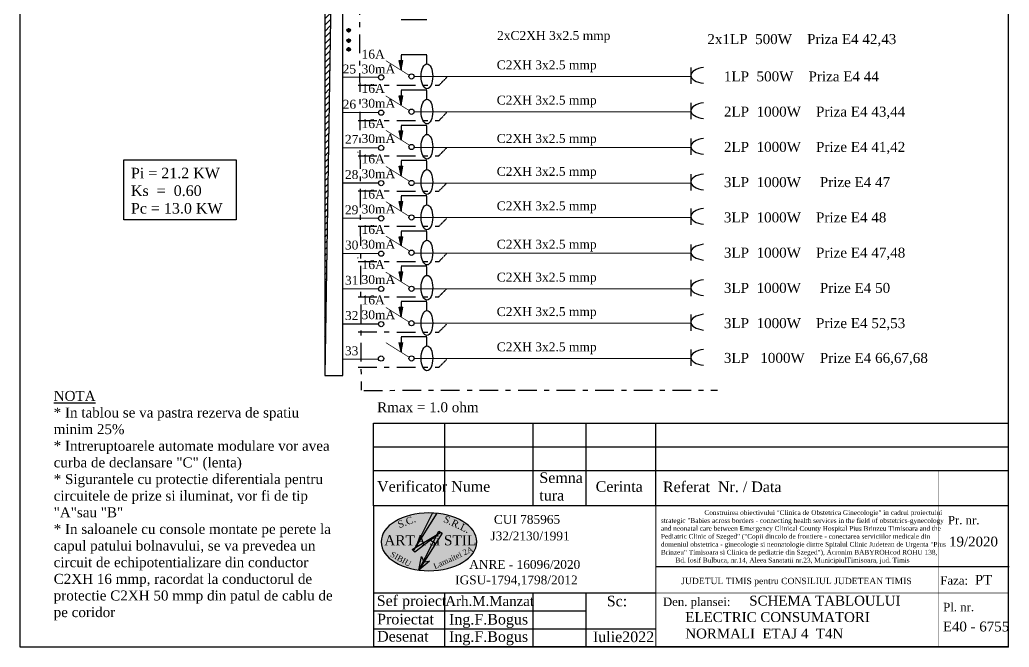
# Model space of a CAD drawing. Header units: inches. Extents: x -369701 to 85886, y 28217 to 66726.
# Drawn here: x 32363 to 46387, y 28218 to 37118 of the extents above; entities that cross this region are included whole.
import ezdxf

# ---------------------------------------------------------------- set-up
doc = ezdxf.new("R2010")
doc.units = ezdxf.units.IN
doc.header["$MEASUREMENT"] = 0
doc.linetypes.add('DOUBLE_DASHED', pattern=[1.093611, 0.529167, -0.211667, 0.141111, -0.211667])
doc.layers.add('Circuite', color=7, linetype='Continuous', lineweight=25)
for name, color, linetype in [('circuite din UPS', 5, 'Continuous'), ('circuite iluminat normal', 7, 'Continuous'), ('ELECTRICAL', 7, 'Continuous'), ('Texte', 7, 'Continuous')]:
    doc.layers.add(name, color=color, linetype=linetype)
doc.styles.get("Standard").update_dxf_attribs({"font": 'arial.ttf'})

msp = doc.modelspace()

# ---------------------------------------------------------------- hatches: boundary and pattern name
at = {"layer": 'Circuite'}
h = msp.add_hatch(dxfattribs=at)
h.set_pattern_fill('ANSI31', color=256, scale=500, style=0)
h.set_pattern_definition([(45, (-1698837.63, -1007902.38), (-44.1941738, 44.1941738), [])])
h.paths.add_polyline_path([(36685, 40165), (36814, 40165), (36941, 48165), (36685, 48165)])
h.paths.add_polyline_path([(36814, 40165), (36685, 40165), (36685, 32071)])
at = {"layer": 'Circuite', "linetype": 'Continuous'}
h = msp.add_hatch(color=256, dxfattribs=at)
h.paths.add_polyline_path([(37768, 36411), (37768, 36541), (37742, 36541)])
h.paths.add_polyline_path([(37794, 36541), (37768, 36541), (37768, 36411)])
h = msp.add_hatch(color=256, dxfattribs=at)
h.paths.add_polyline_path([(37768, 36411), (37768, 36541), (37742, 36541)])
h.paths.add_polyline_path([(37794, 36541), (37768, 36541), (37768, 36411)])
h = msp.add_hatch(color=256, dxfattribs=at)
h.paths.add_polyline_path([(37768, 35911), (37768, 36041), (37742, 36041)])
h.paths.add_polyline_path([(37794, 36041), (37768, 36041), (37768, 35911)])
h = msp.add_hatch(color=256, dxfattribs=at)
h.paths.add_polyline_path([(37768, 35911), (37768, 36041), (37742, 36041)])
h.paths.add_polyline_path([(37794, 36041), (37768, 36041), (37768, 35911)])
h = msp.add_hatch(color=256, dxfattribs=at)
h.paths.add_polyline_path([(37768, 35411), (37768, 35541), (37742, 35541)])
h.paths.add_polyline_path([(37794, 35541), (37768, 35541), (37768, 35411)])
h = msp.add_hatch(color=256, dxfattribs=at)
h.paths.add_polyline_path([(37768, 35411), (37768, 35541), (37742, 35541)])
h.paths.add_polyline_path([(37794, 35541), (37768, 35541), (37768, 35411)])
h = msp.add_hatch(color=256, dxfattribs=at)
h.paths.add_polyline_path([(37768, 34911), (37768, 35041), (37742, 35041)])
h.paths.add_polyline_path([(37794, 35041), (37768, 35041), (37768, 34911)])
h = msp.add_hatch(color=256, dxfattribs=at)
h.paths.add_polyline_path([(37768, 34911), (37768, 35041), (37742, 35041)])
h.paths.add_polyline_path([(37794, 35041), (37768, 35041), (37768, 34911)])
h = msp.add_hatch(color=256, dxfattribs=at)
h.paths.add_polyline_path([(37768, 34411), (37768, 34541), (37742, 34541)])
h.paths.add_polyline_path([(37794, 34541), (37768, 34541), (37768, 34411)])
h = msp.add_hatch(color=256, dxfattribs=at)
h.paths.add_polyline_path([(37768, 34411), (37768, 34541), (37742, 34541)])
h.paths.add_polyline_path([(37794, 34541), (37768, 34541), (37768, 34411)])
h = msp.add_hatch(color=256, dxfattribs=at)
h.paths.add_polyline_path([(37768, 33911), (37768, 34041), (37742, 34041)])
h.paths.add_polyline_path([(37794, 34041), (37768, 34041), (37768, 33911)])
h = msp.add_hatch(color=256, dxfattribs=at)
h.paths.add_polyline_path([(37768, 33911), (37768, 34041), (37742, 34041)])
h.paths.add_polyline_path([(37794, 34041), (37768, 34041), (37768, 33911)])
h = msp.add_hatch(color=256, dxfattribs=at)
h.paths.add_polyline_path([(37768, 33411), (37768, 33541), (37742, 33541)])
h.paths.add_polyline_path([(37794, 33541), (37768, 33541), (37768, 33411)])
h = msp.add_hatch(color=256, dxfattribs=at)
h.paths.add_polyline_path([(37768, 33411), (37768, 33541), (37742, 33541)])
h.paths.add_polyline_path([(37794, 33541), (37768, 33541), (37768, 33411)])
h = msp.add_hatch(color=256, dxfattribs=at)
h.paths.add_polyline_path([(37768, 32911), (37768, 33041), (37742, 33041)])
h.paths.add_polyline_path([(37794, 33041), (37768, 33041), (37768, 32911)])
h = msp.add_hatch(color=256, dxfattribs=at)
h.paths.add_polyline_path([(37768, 32911), (37768, 33041), (37742, 33041)])
h.paths.add_polyline_path([(37794, 33041), (37768, 33041), (37768, 32911)])
h = msp.add_hatch(color=256, dxfattribs=at)
h.paths.add_polyline_path([(37768, 32411), (37768, 32541), (37742, 32541)])
h.paths.add_polyline_path([(37794, 32541), (37768, 32541), (37768, 32411)])
at = {"layer": 'circuite iluminat normal'}
h = msp.add_hatch(color=256, dxfattribs=at)
h.paths.add_polyline_path([(37016, 36945, 0.528515), (37048, 36971), (37022, 36959)])
h.paths.add_polyline_path([(37016, 36945), (37022, 36959), (37006, 36952, 0.127588)])
h.paths.add_polyline_path([(37006, 36952), (37048, 36971, 0.086363), (37046, 36979, 0.099878), (37041, 36987), (36999, 36969, 0.099878), (37001, 36959, 0.086363)])
h.paths.add_polyline_path([(36999, 36969), (37041, 36987, 0.664213)])
h = msp.add_hatch(color=256, dxfattribs=at)
h.paths.add_polyline_path([(37018, 36945, 0.528515), (37050, 36971), (37023, 36959)])
h.paths.add_polyline_path([(37018, 36945), (37023, 36959), (37008, 36952, 0.127588)])
h.paths.add_polyline_path([(37008, 36952), (37050, 36971, 0.086363), (37048, 36979, 0.099878), (37043, 36987), (37001, 36969, 0.099878), (37003, 36959, 0.086363)])
h.paths.add_polyline_path([(37001, 36969), (37043, 36987, 0.664213)])
h = msp.add_hatch(color=256, dxfattribs=at)
h.paths.add_polyline_path([(37016, 36799, 0.528515), (37048, 36824), (37022, 36812)])
h.paths.add_polyline_path([(37016, 36799), (37022, 36812), (37006, 36805, 0.127588)])
h.paths.add_polyline_path([(37006, 36805), (37048, 36824, 0.086363), (37046, 36832, 0.099878), (37041, 36840), (36999, 36822, 0.099878), (37001, 36812, 0.086363)])
h.paths.add_polyline_path([(36999, 36822), (37041, 36840, 0.664213)])
h = msp.add_hatch(color=256, dxfattribs=at)
h.paths.add_polyline_path([(37018, 36799, 0.528515), (37050, 36824), (37023, 36812)])
h.paths.add_polyline_path([(37018, 36799), (37023, 36812), (37008, 36805, 0.127588)])
h.paths.add_polyline_path([(37008, 36805), (37050, 36824, 0.086363), (37048, 36832, 0.099878), (37043, 36840), (37001, 36822, 0.099878), (37003, 36812, 0.086363)])
h.paths.add_polyline_path([(37001, 36822), (37043, 36840, 0.664213)])
h = msp.add_hatch(color=256, dxfattribs=at)
h.paths.add_polyline_path([(37016, 36675, 0.528515), (37048, 36701), (37022, 36689)])
h.paths.add_polyline_path([(37016, 36675), (37022, 36689), (37006, 36682, 0.127588)])
h.paths.add_polyline_path([(37006, 36682), (37048, 36701, 0.086363), (37046, 36709, 0.099878), (37041, 36717), (36999, 36698, 0.099878), (37001, 36689, 0.086363)])
h.paths.add_polyline_path([(36999, 36698), (37041, 36717, 0.664213)])
h = msp.add_hatch(color=256, dxfattribs=at)
h.paths.add_polyline_path([(37018, 36675, 0.528515), (37050, 36701), (37023, 36689)])
h.paths.add_polyline_path([(37018, 36675), (37023, 36689), (37008, 36682, 0.127588)])
h.paths.add_polyline_path([(37008, 36682), (37050, 36701, 0.086363), (37048, 36709, 0.099878), (37043, 36717), (37001, 36698, 0.099878), (37003, 36689, 0.086363)])
h.paths.add_polyline_path([(37001, 36698), (37043, 36717, 0.664213)])
at = {"layer": 'ELECTRICAL', "linetype": 'Continuous'}
h = msp.add_hatch(color=256, dxfattribs=at)
h.paths.add_polyline_path([(37165, 35240, 0.380546), (37157, 35249), (37157, 35231, 0.380546)])
h.paths.add_polyline_path([(37157, 35249, 0.448702), (37146, 35240, 0.448702), (37157, 35231)])
h = msp.add_hatch(color=256, dxfattribs=at)
h.paths.add_polyline_path([(37165, 33740, 0.380546), (37157, 33749), (37157, 33731, 0.380546)])
h.paths.add_polyline_path([(37157, 33749, 0.448702), (37146, 33740, 0.448702), (37157, 33731)])
at = {"layer": 'ELECTRICAL', "linetype": 'Continuous', "true_color": 0x7fd2f5}
h = msp.add_hatch(color=141, dxfattribs=at)
edge = h.paths.add_edge_path()
edge.add_ellipse((38163, 29713), major_axis=(-678, 0), ratio=0.605763, start_angle=0, end_angle=360, ccw=False)
h.paths.add_polyline_path([(38188, 29407), (38759, 29674), (38811, 29562), (38240, 29295)], flags=9)
h.paths.add_polyline_path([(37639, 29609), (37935, 29441), (37874, 29335), (37579, 29503)], flags=24)
h.paths.add_polyline_path([(38389, 30124), (38761, 29947), (38695, 29810), (38323, 29987)], flags=25)
h.paths.add_polyline_path([(37675, 30014), (37942, 30115), (37995, 29972), (37729, 29871)], flags=25)
h.paths.add_polyline_path([(37486, 29843), (38827, 29843), (38827, 29620), (37486, 29620)], flags=25)
at = {"layer": 'ELECTRICAL', "linetype": 'Continuous'}
h = msp.add_hatch(color=1, dxfattribs=at)
h.paths.add_polyline_path([(38280, 30118), (38213, 30125), (37964, 29627), (37972, 29632)])
h.paths.add_polyline_path([(37964, 29627), (37924, 29603), (37942, 29585)])
h.paths.add_polyline_path([(37972, 29632), (37964, 29627), (37942, 29585)], flags=17)
h.paths.add_polyline_path([(38270, 29802), (38277, 29816), (37972, 29632), (37942, 29585), (37961, 29567)])
h.paths.add_polyline_path([(38328, 29847), (38277, 29816), (38270, 29802)], flags=17)
h.paths.add_polyline_path([(38328, 29847), (38270, 29802), (38086, 29439), (38089, 29430), (38096, 29431), (38349, 29835), (38301, 29864), (38277, 29816)])
h.paths.add_polyline_path([(38169, 29441), (38096, 29431), (38019, 29309)])
h.paths.add_polyline_path([(38096, 29431), (38089, 29430), (38086, 29439), (38019, 29309)])
h.paths.add_polyline_path([(38086, 29439), (38057, 29507), (38019, 29309)])

# ---------------------------------------------------------------- linework, layer by layer
at = {"layer": 'Circuite', "linetype": 'DOUBLE_DASHED', "ltscale": 500}
msp.add_line((37122, 48938), (37201, 31865), dxfattribs=at)
at = {"layer": 'Circuite', "linetype": 'Continuous'}
for p, q in [((38132, 37116), (37768, 37116)), ((38132, 36621), (37768, 36621)), ((37768, 36616), (37768, 36410)), ((38132, 36494), (38132, 36615)), ((37742, 36541), (37794, 36541)), ((37768, 36411), (37742, 36541)), ((37742, 36541), (37794, 36541)), ((37768, 36411), (37794, 36541)), ((37768, 36411), (37794, 36541)), ((38132, 36121), (37768, 36121)), ((37768, 36116), (37768, 35910)), ((38132, 35994), (38132, 36115)), ((37742, 36041), (37794, 36041)), ((37768, 35911), (37742, 36041)), ((37742, 36041), (37794, 36041)), ((37768, 35911), (37794, 36041)), ((37768, 35911), (37794, 36041)), ((37742, 35541), (37794, 35541)), ((37768, 35411), (37742, 35541)), ((37742, 35541), (37794, 35541)), ((38132, 35621), (37768, 35621)), ((37768, 35616), (37768, 35410)), ((37768, 35411), (37794, 35541)), ((37768, 35411), (37794, 35541)), ((38132, 35494), (38132, 35615)), ((38132, 35121), (37768, 35121)), ((37768, 35116), (37768, 34910)), ((38132, 34994), (38132, 35115)), ((37742, 35041), (37794, 35041)), ((37768, 34911), (37742, 35041)), ((37742, 35041), (37794, 35041)), ((37768, 34911), (37794, 35041)), ((37768, 34911), (37794, 35041)), ((37742, 34541), (37794, 34541)), ((37768, 34411), (37742, 34541)), ((37742, 34541), (37794, 34541)), ((38132, 34621), (37768, 34621)), ((37768, 34616), (37768, 34410)), ((37768, 34411), (37794, 34541)), ((37768, 34411), (37794, 34541)), ((38132, 34494), (38132, 34615)), ((38132, 34121), (37768, 34121)), ((37768, 34116), (37768, 33910)), ((38132, 33994), (38132, 34115)), ((37742, 34041), (37794, 34041)), ((37768, 33911), (37742, 34041)), ((37742, 34041), (37794, 34041)), ((37768, 33911), (37794, 34041)), ((37768, 33911), (37794, 34041)), ((37742, 33541), (37794, 33541)), ((37768, 33411), (37742, 33541)), ((37742, 33541), (37794, 33541)), ((38132, 33621), (37768, 33621)), ((37768, 33616), (37768, 33410)), ((37768, 33411), (37794, 33541)), ((37768, 33411), (37794, 33541)), ((38132, 33494), (38132, 33615)), ((38132, 33121), (37768, 33121)), ((37768, 33116), (37768, 32910)), ((38132, 32994), (38132, 33115)), ((37742, 33041), (37794, 33041)), ((37768, 32911), (37742, 33041)), ((37742, 33041), (37794, 33041)), ((37768, 32911), (37794, 33041)), ((37768, 32911), (37794, 33041)), ((37768, 32411), (37742, 32541)), ((38132, 32621), (37768, 32621)), ((37768, 32616), (37768, 32410)), ((37768, 32411), (37794, 32541)), ((38132, 32494), (38132, 32615))]:
    msp.add_line(p, q, dxfattribs=at)
at = {"layer": 'Circuite', "linetype": 'Continuous', "ltscale": 2}
msp.add_line((41385, 29364), (46387, 29364), dxfattribs=at)
at = {"layer": 'Circuite', "linetype": 'Continuous'}
for points in [[(46379, 28226), (46379, 49224), (32364, 49235), (32363, 28226)], [(33840, 35133), (35429, 35133), (35429, 34279), (33840, 34279)]]:
    msp.add_lwpolyline(points, close=True, dxfattribs=at)
at = {"layer": 'Circuite'}
msp.add_lwpolyline([(36941, 48165), (36685, 48165), (36685, 32071), (36941, 32071)], close=True, dxfattribs=at)
at = {"layer": 'Circuite', "linetype": 'Continuous'}
for centre in [(38135, 36317), (38135, 36317), (38135, 35817), (38135, 35317), (38135, 34817), (38134, 34317), (38135, 33817), (38135, 33317), (38134, 32817), (38135, 32317)]:
    msp.add_ellipse(centre, major_axis=(0, 176), ratio=0.466655, dxfattribs=at)
at = {"layer": 'circuite din UPS'}
msp.add_line((36941, 48165), (36685, 32071), dxfattribs=at)
at = {"layer": 'circuite iluminat normal'}
for centre in [(37024, 36969), (37026, 36969), (37024, 36822), (37026, 36822), (37024, 36699), (37026, 36699)]:
    msp.add_circle(centre, 24.8, dxfattribs=at)
at = {"layer": 'ELECTRICAL', "color": 7, "linetype": 'Continuous'}
for p, q in [((41877, 36439), (41877, 36208)), ((41877, 35939), (41877, 35708)), ((41877, 35432), (41877, 35202)), ((41877, 34928), (41877, 34697)), ((41877, 34439), (41877, 34208)), ((41877, 33932), (41877, 33702)), ((41877, 33428), (41877, 33197)), ((41877, 32939), (41877, 32708)), ((41877, 32439), (41877, 32208))]:
    msp.add_line(p, q, dxfattribs=at)
at = {"layer": 'ELECTRICAL', "linetype": 'DOUBLE_DASHED', "ltscale": 500}
for p, q in [((37159, 36190), (38303, 36189)), ((37159, 35690), (38303, 35689)), ((37159, 35190), (38303, 35189)), ((37159, 34690), (38302, 34689)), ((37159, 34190), (38302, 34189)), ((37159, 33690), (38303, 33689)), ((37159, 33190), (38302, 33189)), ((37159, 32690), (38302, 32689)), ((37159, 32190), (38302, 32189)), ((37239, 31862), (42255, 31863))]:
    msp.add_line(p, q, dxfattribs=at)
at = {"layer": 'ELECTRICAL', "linetype": 'DOUBLE_DASHED'}
for p, q in [((38303, 36189), (38416, 36303)), ((38303, 35689), (38416, 35803)), ((38303, 35189), (38416, 35303)), ((38302, 34689), (38416, 34803)), ((38302, 34189), (38416, 34303)), ((38303, 33689), (38416, 33803)), ((38302, 33189), (38416, 33303)), ((38302, 32689), (38416, 32803)), ((38302, 32189), (38416, 32303)), ((38302, 32189), (38416, 32303))]:
    msp.add_line(p, q, dxfattribs=at)
at = {"layer": 'ELECTRICAL', "linetype": 'Continuous'}
for p, q in [((38213, 30125), (37942, 29585)), ((37942, 29585), (38280, 30118)), ((38213, 30125), (38280, 30118)), ((37924, 29603), (38328, 29847)), ((38328, 29847), (37961, 29567)), ((38019, 29309), (38301, 29864)), ((38349, 29835), (38019, 29309)), ((38301, 29864), (38349, 29835)), ((37961, 29567), (37924, 29603)), ((38019, 29309), (38057, 29507)), ((38057, 29507), (38089, 29430)), ((38169, 29441), (38019, 29309)), ((38089, 29430), (38169, 29441))]:
    msp.add_line(p, q, dxfattribs=at)
at = {"layer": 'ELECTRICAL', "linetype": 'Continuous', "flags": 128}
for points, const_width in [([(37887, 36328), (37551, 36539)], 10.1), ([(37887, 36328), (37551, 36539)], 10.1), ([(37887, 36328), (37551, 36539)], 10.1), ([(36939, 36303), (37448, 36303)], 15.2), ([(37955, 36313), (41877, 36313)], 15.2), ([(37887, 35828), (37551, 36039)], 10.1), ([(37887, 35828), (37551, 36039)], 10.1), ([(37887, 35828), (37551, 36039)], 10.1), ([(36939, 35803), (37448, 35803)], 15.2), ([(37955, 35813), (41877, 35813)], 15.2), ([(37886, 35340), (37551, 35551)], 10.1), ([(36939, 35303), (37448, 35303)], 15.2), ([(37953, 35306), (41877, 35306)], 15.2), ([(37886, 34828), (37551, 35039)], 10.1), ([(37886, 34828), (37551, 35039)], 10.1), ([(37886, 34828), (37551, 35039)], 10.1), ([(36939, 34803), (37448, 34803)], 15.2), ([(37954, 34801), (41877, 34801)], 15.2), ([(37886, 34328), (37551, 34539)], 10.1), ([(37886, 34328), (37551, 34539)], 10.1), ([(37886, 34328), (37551, 34539)], 10.1), ([(36939, 34303), (37448, 34303)], 15.2), ([(37954, 34313), (41877, 34313)], 15.2), ([(37886, 33840), (37551, 34051)], 10.1), ([(36939, 33803), (37448, 33803)], 15.2), ([(37953, 33806), (41877, 33806)], 15.2), ([(37886, 33328), (37551, 33539)], 10.1), ([(37886, 33328), (37551, 33539)], 10.1), ([(37886, 33328), (37551, 33539)], 10.1), ([(36939, 33303), (37448, 33303)], 15.2), ([(37954, 33301), (41877, 33301)], 15.2), ([(37886, 32828), (37551, 33039)], 10.1), ([(37886, 32828), (37551, 33039)], 10.1), ([(37886, 32828), (37551, 33039)], 10.1), ([(37954, 32813), (41877, 32813)], 15.2), ([(36939, 32803), (37448, 32803)], 15.2), ([(37887, 32328), (37551, 32539)], 10.1), ([(37887, 32328), (37551, 32539)], 10.1), ([(37887, 32328), (37551, 32539)], 10.1), ([(36939, 32303), (37447, 32303)], 15.2), ([(36939, 32303), (37448, 32303)], 15.2), ([(37954, 32313), (41877, 32313)], 15.2)]:
    msp.add_lwpolyline(points, dxfattribs=dict(at, const_width=const_width))
at = {"layer": 'ELECTRICAL', "linetype": 'Continuous'}
for centre in [(37485, 36301), (37916, 36314), (37916, 36314), (37485, 35801), (37916, 35814), (37916, 35814), (37916, 35314), (37916, 35314), (37485, 35301), (37485, 34801), (37916, 34803), (37916, 34803), (37485, 34301), (37916, 34314), (37485, 33801), (37916, 33814), (37916, 33814), (37485, 33301), (37916, 33303), (37916, 33303), (37485, 32801), (37916, 32814), (37484, 32313), (37916, 32314)]:
    msp.add_circle(centre, 37.2, dxfattribs=at)
at = {"layer": 'ELECTRICAL', "color": 7, "linetype": 'Continuous'}
for centre in [(42111, 36329), (42111, 35829), (42111, 35322), (42111, 34818), (42111, 34329), (42111, 33822), (42111, 33318), (42111, 32829), (42111, 32329)]:
    msp.add_ellipse(centre, major_axis=(-236, 0), ratio=0.487665, start_param=-1.324285, end_param=1.324285, dxfattribs=at)
at = {"layer": 'ELECTRICAL', "linetype": 'Continuous', "extrusion": (0, 0, -1)}
msp.add_ellipse((38163, 29713), major_axis=(-678, 0), ratio=0.605763, dxfattribs=at)
at = {"layer": 'Texte', "linetype": 'Continuous'}
for p, q in [((38390, 30561), (38390, 31396)), ((39640, 30561), (39640, 31396)), ((40390, 30561), (40390, 31396)), ((41379, 30561), (41379, 31396)), ((38390, 30226), (38390, 31061)), ((39640, 30226), (39640, 31061)), ((40390, 30226), (40390, 31061)), ((41379, 30226), (41379, 31061)), ((37379, 28988), (41379, 28988)), ((38390, 28226), (38389, 28989)), ((39640, 28226), (39640, 28988)), ((40390, 28218), (40390, 28988)), ((37379, 28734), (40390, 28734)), ((37379, 28480), (41379, 28480))]:
    msp.add_line(p, q, dxfattribs=at)
at = {"layer": 'Texte', "linetype": 'Continuous', "flags": 128}
for points in [[(37379, 30896), (37379, 31396), (46379, 31396)], [(37379, 30896), (37379, 31396), (46379, 31396)], [(37379, 30561), (37379, 31061), (46379, 31061)], [(37379, 30561), (37379, 31061), (46379, 31061)], [(37379, 30226), (37379, 30726), (46379, 30726)]]:
    msp.add_lwpolyline(points, dxfattribs=at)
at = {"layer": 'Texte', "linetype": 'Continuous'}
for points, const_width in [([(45379, 28226), (45379, 30714)], 5), ([(41379, 28226), (41379, 30226)], 10), ([(37379, 28988), (41379, 28988)], 10), ([(41379, 28988), (46379, 28988)], 10)]:
    msp.add_lwpolyline(points, dxfattribs=dict(at, const_width=const_width))
at = {"layer": 'Texte', "linetype": 'Continuous', "const_width": 15}
msp.add_lwpolyline([(46379, 28226), (37379, 28226), (37379, 30226), (46379, 30226)], close=True, dxfattribs=at)

# ---------------------------------------------------------------- texts
at = {"layer": 'Circuite', "linetype": 'Continuous', "char_height": 126.25, "width": 407.03, "attachment_point": 1}
for insert in [(37208, 36694), (37208, 36208), (37208, 35708), (37208, 35208), (37208, 34708), (37208, 34208), (37208, 33708), (37208, 33208)]:
    msp.add_mtext('{\\fTimes New Roman|b0|i0|c0|p18;16A\\P30mA}', dxfattribs=dict(at, insert=insert))
at = {"layer": 'ELECTRICAL', "linetype": 'DOUBLE_DASHED', "attachment_point": 1}
for s, insert, char_height, width in [('{\\fTimes New Roman|b0|i0|c0|p18;2xC2XH 3x2.5 mmp}', (39128, 36959), 126.38, 2813.98), ('{\\fTimes New Roman|b0|i0|c0|p18;2x1LP  500W    Priza E4 42,43}', (42109, 36915), 141.54, 8555.18), ('{\\fTimes New Roman|b0|i0|c0|p18;C2XH 3x2.5 mmp}', (39124, 36542), 126.38, 2813.98), ('{\\fTimes New Roman|b0|i0|c0|p18;1LP  500W    Priza E4 44}', (42343, 36386), 141.54, 8555.18), ('{\\fTimes New Roman|b0|i0|c0|p18;C2XH 3x2.5 mmp}', (39124, 36042), 126.38, 2813.98), ('{\\fTimes New Roman|b0|i0|c0|p18;2LP  1000W    Priza E4 43,44}', (42343, 35886), 141.54, 8555.18), ('{\\fTimes New Roman|b0|i0|c0|p18;C2XH 3x2.5 mmp}', (39124, 35498), 126.38, 2813.98), ('{\\fTimes New Roman|b0|i0|c0|p18;2LP  1000W    Prize E4 41,42}', (42343, 35386), 141.54, 8555.18), ('{\\fTimes New Roman|b0|i0|c0|p18;C2XH 3x2.5 mmp}', (39124, 35031), 126.38, 2813.98), ('{\\fTimes New Roman|b0|i0|c0|p18;3LP  1000W     Prize E4 47}', (42343, 34886), 141.54, 8555.18), ('{\\fTimes New Roman|b0|i0|c0|p18;C2XH 3x2.5 mmp}', (39124, 34542), 126.38, 2813.98), ('{\\fTimes New Roman|b0|i0|c0|p18;3LP  1000W    Prize E4 48}', (42343, 34386), 141.54, 8555.18), ('{\\fTimes New Roman|b0|i0|c0|p18;C2XH 3x2.5 mmp}', (39124, 33998), 126.38, 2813.98), ('{\\fTimes New Roman|b0|i0|c0|p18;3LP  1000W    Prize E4 47,48}', (42343, 33886), 141.54, 8555.18), ('{\\fTimes New Roman|b0|i0|c0|p18;C2XH 3x2.5 mmp}', (39124, 33531), 126.38, 2813.98), ('{\\fTimes New Roman|b0|i0|c0|p18;3LP  1000W     Prize E4 50}', (42343, 33386), 141.54, 8555.18), ('{\\fTimes New Roman|b0|i0|c0|p18;C2XH 3x2.5 mmp}', (39124, 33042), 126.38, 2813.98), ('{\\fTimes New Roman|b0|i0|c0|p18;3LP  1000W    Prize E4 52,53}', (42343, 32886), 141.54, 8555.18), ('{\\fTimes New Roman|b0|i0|c0|p18;C2XH 3x2.5 mmp}', (39124, 32542), 126.38, 2813.98), ('{\\fTimes New Roman|b0|i0|c0|p18;3LP   1000W    Prize E4 66,67,68}', (42343, 32393), 141.54, 8555.18), ('{\\fTimes New Roman|b0|i0|c0|p18;\\LNOTA\\P\\l* In tablou se va pastra rezerva de spatiu minim 25%\\P* Intreruptoarele automate modulare vor avea curba de declansare "C" (lenta)\\P* Sigurantele cu protectie diferentiala pentru circuitele de prize si iluminat, vor fi de tip "A"sau "B"\\P* In saloanele cu console montate pe perete la capul patului bolnavului, se va prevedea un circuit de echipotentializare din conductor C2XH 16 mmp, racordat la conductorul de protectie C2XH 50 mmp din patul de cablu de pe coridor}', (32844, 31854), 141.541, 3974.27), ('{\\fTimes New Roman|b0|i0|c0|p18;Rmax = 1.0 ohm}', (37428, 31693), 141.54, 8555.18)]:
    msp.add_mtext(s, dxfattribs=dict(at, insert=insert, char_height=char_height, width=width))
at = {"layer": 'ELECTRICAL', "linetype": 'Continuous', "attachment_point": 1}
for s, insert, char_height, width in [('\\pxt1;{\\fTimes New Roman|b0|i0|c0|p18;25}', (36940, 36483), 126.38, 407.44), ('\\pxt1;{\\fTimes New Roman|b0|i0|c0|p18;26}', (36940, 35983), 126.38, 407.44), ('{\\fTimes New Roman|b0|i0|c0|p18;27}', (36972, 35486), 126.38, 407.44), ('{\\fTimes New Roman|b0|i0|c0|p18;Pi\\fTimes New Roman|b1|i0|c0|p18; \\fTimes New Roman|b0|i0|c0|p18;= 21.2 KW\\PKs  =  0.60\\PPc\\fTimes New Roman|b1|i0|c0|p18; \\fTimes New Roman|b0|i0|c0|p18;= 13.0 KW}', (33939, 35019), 150, 1841.24), ('{\\fTimes New Roman|b0|i0|c0|p18;28}', (36972, 34986), 126.38, 407.44), ('{\\fTimes New Roman|b0|i0|c0|p18;29}', (36972, 34486), 126.38, 407.44), ('{\\fTimes New Roman|b0|i0|c0|p18;30}', (36972, 33986), 126.38, 407.44), ('{\\fTimes New Roman|b0|i0|c0|p18;31}', (36972, 33486), 126.38, 407.44), ('{\\fTimes New Roman|b0|i0|c0|p18;32}', (36972, 32986), 126.38, 407.44), ('{\\fTimes New Roman|b0|i0|c0|p18;33}', (36972, 32486), 126.38, 407.44)]:
    msp.add_mtext(s, dxfattribs=dict(at, insert=insert, char_height=char_height, width=width))
at = {"layer": 'Texte', "linetype": 'Continuous', "attachment_point": 1}
for s, insert, char_height, width in [('\\fTimes New Roman|b0|i0|c0|p18;Verificator', (37428, 30574), 150, 957.75), ('\\fTimes New Roman|b0|i0|c0|p18;Nume', (38478, 30574), 150, 957.8), ('\\fTimes New Roman|b0|i0|c0|p18;Semna\\Ptura', (39728, 30698), 150, 957.8), ('\\fTimes New Roman|b0|i0|c0|p18;Cerinta ', (40526, 30573), 150, 713.5), ('{\\fTimes New Roman|b0|i0|c0|p18;19/2020}', (45535, 29787), 140, 1414.36), ('{\\fTimes New Roman|b0|i0|c0|p18;Faza:}', (45411, 29225), 120, 1414.36), ('{\\fTimes New Roman|b0|i0|c0|p18;  PT }', (45795, 29244), 140, 1414.36), ('{\\fTimes New Roman|b0|i0|c0|p18;Sef proiect}', (37423, 28953), 150, 1016.64), ('{\\fTimes New Roman|b0|i0|c0|p18;Arh.M.Manzat}', (38395, 28944), 140, 1423.27), ('{\\fTimes New Roman|b0|i0|c0|p18;  Sc:}', (40570, 28948), 150, 713.5), ('{\\fTimes New Roman|b0|i0|c0|p18;                \\H0.93333x;SCHEMA TABLOULUI ELECTRIC CONSUMATORI NORMALI  ETAJ 4  T4N}', (41797, 28949), 150, 3496), ('{\\fTimes New Roman|b0|i0|c0|p18;Proiectat}', (37428, 28692), 150, 957.75), ('{\\fTimes New Roman|b0|i0|c0|p18;Ing.F.Bogus}', (38448, 28690), 150, 957.75), ('{\\fTimes New Roman|b0|i0|c0|p18; E40 - 6755}', (45394, 28582), 140, 1414.36), ('{\\fTimes New Roman|b0|i0|c0|p18;Desenat}', (37428, 28448), 150, 957.75), ('{\\fTimes New Roman|b0|i0|c0|p18;Ing.F.Bogus}', (38448, 28444), 150, 957.75), ('{\\fTimes New Roman|b0|i0|c0|p18;Iulie2022}', (40487, 28441), 150, 1534.79)]:
    msp.add_mtext(s, dxfattribs=dict(at, insert=insert, char_height=char_height, width=width))
at = {"layer": 'Texte', "attachment_point": 1}
for s, insert, char_height, width in [('\\fTimes New Roman|b0|i0|c0|p18;Referat  Nr. / Data', (41480, 30569), 150, 2000.85), ('{\\fTimes New Roman|b0|i0|c0|p18;                        \\H1.38x;      \\H0.97826x;Construirea obiectivului "Clinica de Obstetrica Ginecologie" in cadrul proiectului\\Pstrategic "Babies across borders - connecting health services in the field of obstetrics-gynecology and neonatal care between Emergency Clinical County Hospital Pius Brinzeu Timisoara and the Pediatric Clinic of Szeged" ("Copii dincolo de frontiere - conectarea serviciilor medicale din domeniul obstetrica - ginecologie si neonatologie dintre Spitalul Clinic Judetean de Urgenta "Pius Brinzeu" Timisoara si Clinica de pediatrie din Szeged"), Acronim BABYROHcod ROHU 138, \\P        Bd. Iosif Bulbuca, nr.14, Aleea Sanatatii nr.23, MunicipiulTimisoara, jud. Timis}', (41451, 30162), 50, 3987.91), ('{\\fTimes New Roman|b0|i0|c0|p18;        CUI 785965 \\H1.1x; }', (38706, 30094), 125, 4218.94), ('{\\fTimes New Roman|b0|i0|c0|p18;Pr. nr.}', (45518, 30081), 120, 1688.6), ('{\\fTimes New Roman|b0|i0|c0|p18;ARTA si STIL }', (37529, 29807), 144, 3081.12), ('\\pxt9;{\\fTimes New Roman|b0|i0|c0|p18;J32/2130/1991}', (39035, 29859), 125, 4218.94), ('\\pxt12;{\\fTimes New Roman|b0|i0|c0|p18;ANRE - 16096/2020}', (38734, 29455), 125, 4218.94), ('{\\fTimes New Roman|b0|i0|c0|p18;IGSU-1794,1798/2012}', (38535, 29235), 125, 4218.94), ('{\\fTimes New Roman|b0|i0|c0|p18;JUDETUL TIMIS pentru CONSILIUL JUDETEAN TIMIS}', (41739, 29203), 90, 3509.52), ('{\\fTimes New Roman|b0|i0|c0|p18;Den. plansei:   }', (41479, 28923), 120, 1562.27), ('{\\fTimes New Roman|b0|i0|c0|p18;Pl. nr.}', (45451, 28848), 120, 937.77)]:
    msp.add_mtext(s, dxfattribs=dict(at, insert=insert, char_height=char_height, width=width))
at = {"layer": 'Texte', "width": 3081.12, "attachment_point": 1}
for s, insert, char_height, rotation in [('{\\fTimes New Roman|b0|i0|c0|p18;S.C.}', (37707, 29999), 100, 20.7146), ('{\\fTimes New Roman|b0|i0|c0|p18;S.R.L.}', (38401, 30091), 100, 334.5926), ('{\\fTimes New Roman|b0|i0|c0|p18;Lamaitei 2A}', (38215, 29397), 80, 25.0215), ('{\\fTimes New Roman|b0|i0|c0|p18;SIBIU}', (37647, 29582), 80, 330.2913)]:
    msp.add_mtext(s, dxfattribs=dict(at, insert=insert, char_height=char_height, rotation=rotation))

doc.saveas('drawing.dxf')
